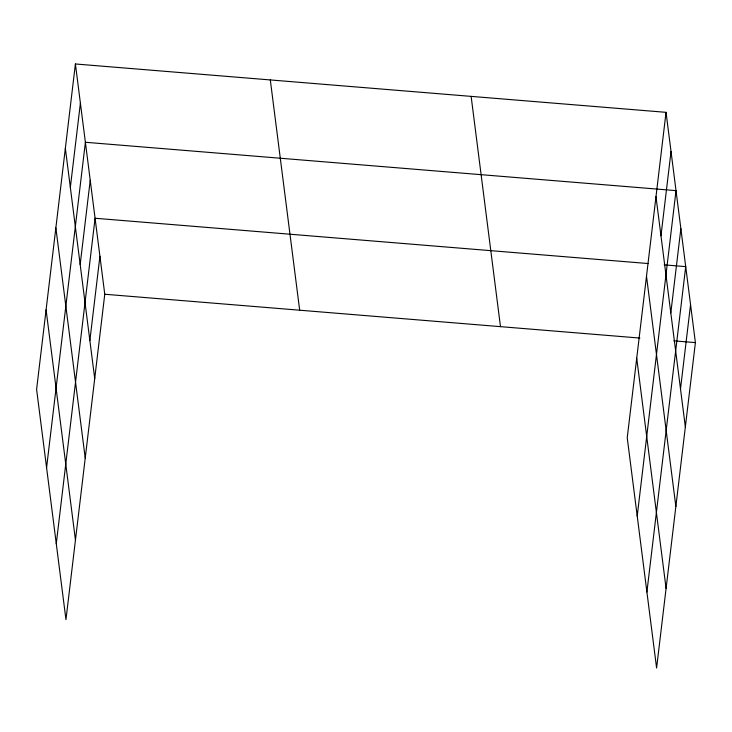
<?xml version="1.0" encoding="UTF-8"?>
<svg xmlns="http://www.w3.org/2000/svg" width="732" height="732" viewBox="0 0 732 732"><rect width="100%" height="100%" fill="white"/><g stroke="black" fill="none" stroke-linecap="round" stroke-linejoin="round"><path stroke-width="1.1" d="M75.405 63.977L36.6 389.397L65.962 619.665L104.767 294.246L75.405 63.977L666.038 112.335L695.4 342.603L656.595 668.023L627.233 437.754L666.038 112.335M70.345 187.438L80.392 103.121M46.583 467.684L85.388 142.273L676.02 190.631L637.215 516.042M80.172 264.581L90.228 180.264M56.273 543.675L95.078 218.255L648.314 263.557M89.862 340.563L99.918 256.255M660.978 235.796L671.034 151.487M670.814 312.939L680.87 228.622M646.905 592.032L685.71 266.622L664.18 264.856M680.504 388.93L690.56 304.613M104.767 294.246L639.878 338.065M673.87 340.847L695.4 342.603M655.982 196.652L685.344 426.921M646.502 276.22L675.856 506.48M636.721 358.186L666.083 588.455M471.133 96.377L500.487 326.646M270.309 79.934L299.672 310.203M65.349 148.294L94.712 378.563M55.861 227.853L85.223 458.122M46.089 309.828L75.451 540.097"/></g></svg>
